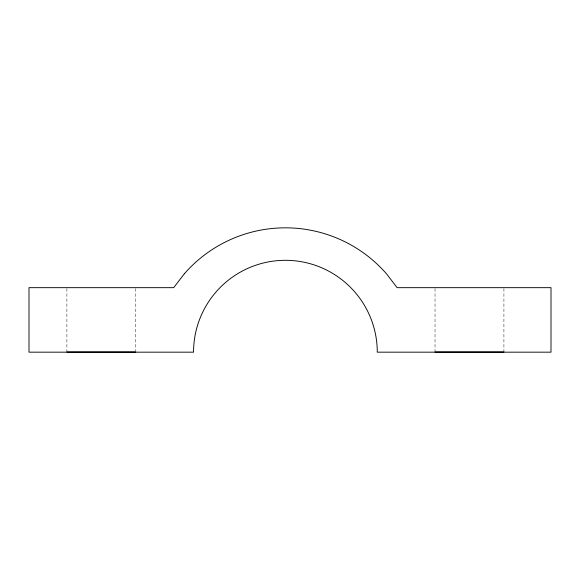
<?xml version="1.0" encoding="UTF-8"?>
<svg xmlns="http://www.w3.org/2000/svg" width="580" height="580" viewBox="0 0 580 580"><rect width="100%" height="100%" fill="white"/><g stroke="black" fill="none" stroke-linecap="round" stroke-linejoin="round"><path stroke-width="0.43" stroke-dasharray="2.9 2.17" d="M503.918 288.572L503.918 351.973M435.022 288.572L435.022 351.973M135.793 288.572L135.793 351.067M66.896 288.572L66.896 351.973"/><path stroke-width="0.87" d="M66.896 351.973L135.793 351.973M435.022 351.973L503.918 351.973M184.36 273.76L173.688 287.665L29 287.665L29 352.169L193.546 352.169A91.865 91.865 0 0 1 285.404 260.311A91.865 91.865 0 0 1 377.268 352.169L551 352.169L551 287.665L397.126 287.665L386.454 273.76A134.118 134.118 0 0 0 184.36 273.76"/></g></svg>
